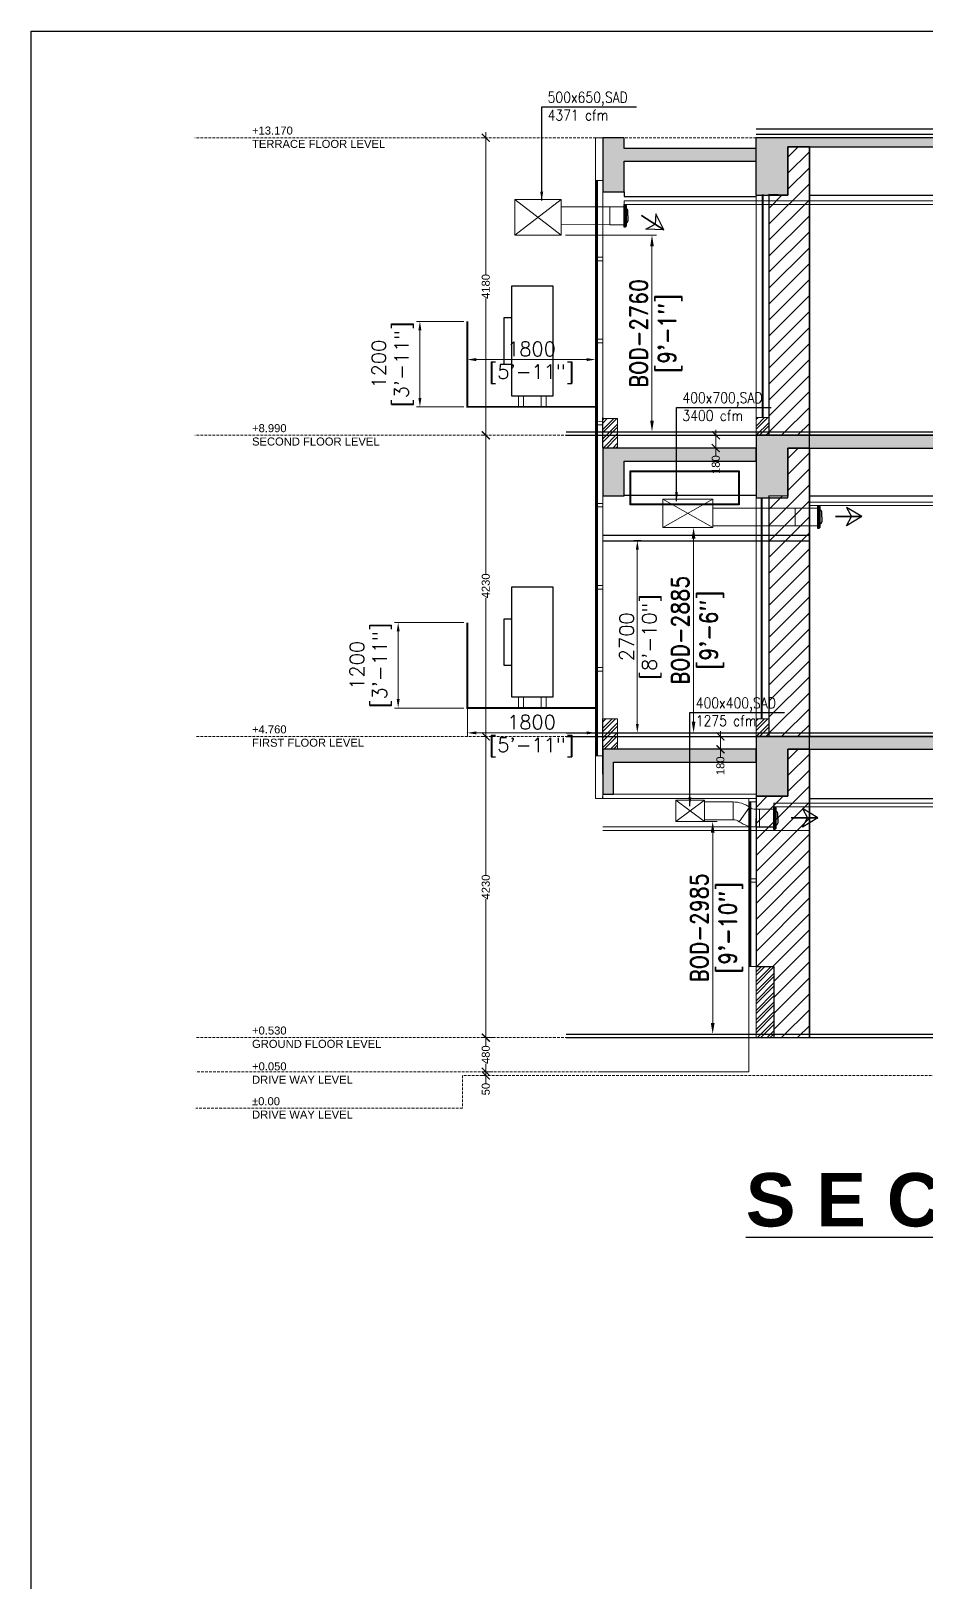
# Model space of a CAD drawing. Header units: millimetres. Extents: x -330573 to 5697, y 22061 to 198972.
# Drawn here: x -330573 to -317996, y 138497 to 160294 of the extents above; entities that cross this region are included whole.
import ezdxf

# ---------------------------------------------------------------- set-up
doc = ezdxf.new("R2010")
doc.units = ezdxf.units.MM
doc.linetypes.add('BORDERX2', pattern=[3.5, 1, -0.5, 1, -0.5, 0, -0.5])
doc.linetypes.add('DASHED', pattern=[0.75, 0.5, -0.25])
for name, color, linetype in [('AR-CALC', 7, 'Continuous'), ('DIM', 6, 'Continuous'), ('HAC', 1, 'Continuous')]:
    doc.layers.add(name, color=color, linetype=linetype)
for name, color, linetype, lineweight in [('BEAM', 54, 'Continuous', 18), ('I-FLOR-TXT', 2, 'Continuous', 5), ('S-ELEVATION LINE', 253, 'Continuous', 15), ('S-GRID', 8, 'BORDERX2', 0), ('S-Hatch', 8, 'Continuous', 5), ('S-TEXT', 2, 'Continuous', 25), ('VL-AC-DIM', 20, 'Continuous', 25), ('VL-AC-EQUIPMENT', 5, 'Continuous', 25), ('VL-AC-RAT', 1, 'Continuous', 5), ('VL-AC-SA', 6, 'Continuous', 5), ('VL-AC-SA_TEXT_50', 7, 'Continuous', 25), ('VL-AC-SAT', 72, 'Continuous', 25), ('VL-FC', 21, 'Continuous', 18)]:
    doc.layers.add(name, color=color, linetype=linetype, lineweight=lineweight)
doc.layers.add('S-COL.', color=7, linetype='Continuous', true_color=0x0000fa)
doc.layers.add('S-SLAB', color=7, linetype='Continuous', true_color=0x8b9895)
doc.layers.add('S-EXISTING GLAZING', color=7, linetype='Continuous', lineweight=13, true_color=0x0bf4d8)
doc.styles.add('75', font='arial.ttf', dxfattribs={"height": 112.5})
doc.styles.add('ROMANS', font='romans.shx', dxfattribs={"height": 200})
doc.styles.get("Standard").update_dxf_attribs({"font": 'arial.ttf'})
doc.styles.add('VOLTAS - ROMAND', font='romand.shx', dxfattribs={"width": 0.85})
doc.dimstyles.new('Dim75', dxfattribs={"dimscale": 0, "dimtxt": 112.5, "dimasz": 112.5, "dimexe": 50, "dimexo": 50, "dimgap": 0.09, "dimtad": 0, "dimdec": 0, "dimrnd": 5, "dimzin": 0, "dimdsep": 46, "dimtxsty": '75', "dimblk": 'ARCHTICK', "dimcen": 0.09, "dimdle": 75, "dimclrd": 8, "dimclre": 8, "dimclrt": 2, "dimadec": 0, "dimazin": 0, "dimtfac": 1, "dimtdec": 0, "dimtofl": 0, "dimtmove": 0, "dimatfit": 3, "dimldrblk": 'DOT', "dimfxl": 1, "dimtolj": 1, "dimtzin": 0, "dimlwd": -1, "dimlwe": -1, "dimarcsym": 0})
doc.dimstyles.get("Standard").update_dxf_attribs({"dimtxt": 0.18, "dimasz": 0.18, "dimexe": 0.18, "dimexo": 0.0625, "dimgap": 0.09, "dimtad": 0, "dimtih": 1, "dimtoh": 1, "dimdec": 4, "dimzin": 0, "dimdsep": 46, "dimtxsty": 'Standard', "dimcen": 0.09, "dimadec": 0, "dimazin": 0, "dimtfac": 1, "dimtdec": 4, "dimtofl": 0, "dimtmove": 0, "dimatfit": 3, "dimfxl": 1, "dimtolj": 1, "dimtzin": 0, "dimarcsym": 0})
doc.dimstyles.new('VL_DIM', dxfattribs={"dimscale": 1.25, "dimtxt": 200, "dimasz": 125, "dimexe": 50, "dimexo": 50, "dimgap": 50, "dimtad": 1, "dimdec": 0, "dimrnd": 1, "dimzin": 9, "dimdsep": 46, "dimtxsty": 'ROMANS', "dimcen": 0.09, "dimdle": 35, "dimclrd": 7, "dimclre": 7, "dimclrt": 7, "dimadec": 0, "dimazin": 0, "dimtfac": 1, "dimtdec": 0, "dimtmove": 2, "dimatfit": 3, "dimfxl": 1, "dimtolj": 1, "dimtzin": 0, "dimlwd": 15, "dimlwe": 15, "dimarcsym": 1})
pattern_1 = [(45, (54753.31, 307500), (-67.35192, 67.35192), []), (45, (54798.21, 307500), (-67.35192, 67.35192), [])]
pattern_2 = [(45, (54753.31, 303270), (-67.35192, 67.35192), []), (45, (54798.21, 303270), (-67.35192, 67.35192), [])]

# ---------------------------------------------------------------- blocks, each defined once
blk = doc.blocks.new('_ArchTick')
at = {"color": 0, "linetype": 'ByBlock', "const_width": 0.15}
blk.add_lwpolyline([(-0.5, -0.5), (0.5, 0.5)], dxfattribs=at)
blk = doc.blocks.new('*D56')
at = {"layer": 'Defpoints', "color": 0, "transparency": 16777216}
for p in [(46481, 37496), (46002, 37016), (46481, 37016)]:
    blk.add_point(p, dxfattribs=at)
at = {"layer": 'I-FLOR-TXT', "color": 8, "transparency": 16777216}
for p, q in [((46102, 37496), (45952, 37496)), ((46002, 37571), (46002, 37382)), ((46002, 36941), (46002, 37129)), ((46102, 37016), (45952, 37016))]:
    blk.add_line(p, q, dxfattribs=at)
at = {"layer": 'I-FLOR-TXT', "color": 8, "transparency": 16777216, "xscale": 112.5, "yscale": 112.5, "zscale": 112.5}
for p, rotation in [((46002, 37496), 90), ((46002, 37016), 270)]:
    blk.add_blockref('_ArchTick', p, dxfattribs=dict(at, rotation=rotation))
at = {"layer": 'I-FLOR-TXT', "color": 2, "transparency": 16777216, "insert": (46002, 37256), "char_height": 112.5, "attachment_point": 5, "rotation": 90, "style": '75'}
blk.add_mtext('\\A1;480', dxfattribs=at)
blk = doc.blocks.new('_Dot')
at = {"color": 0, "linetype": 'ByBlock', "lineweight": -2}
blk.add_line((-0.5, 0), (-1, 0), dxfattribs=at)
at = {"color": 0, "linetype": 'ByBlock', "lineweight": 0, "const_width": 0.5}
blk.add_lwpolyline([(-0.25, 0, 1), (0.25, 0, 1)], format="xyb", close=True, dxfattribs=at)
blk = doc.blocks.new('*D55')
at = {"layer": 'BEAM', "color": 8, "transparency": 16777216}
for p, q in [((46002, 37091), (46002, 36966)), ((46014, 37016), (45952, 37016)), ((46014, 36966), (45952, 36966)), ((46002, 36966), (46002, 36853))]:
    blk.add_line(p, q, dxfattribs=at)
at = {"layer": 'Defpoints', "color": 0, "transparency": 16777216}
for p in [(46002, 36966), (46481, 37016), (46481, 36966)]:
    blk.add_point(p, dxfattribs=at)
at = {"layer": 'BEAM', "color": 8, "transparency": 16777216, "xscale": 112.5, "yscale": 112.5, "zscale": 112.5}
for p, rotation in [((46002, 37016), 90), ((46002, 36966), 270)]:
    blk.add_blockref('_ArchTick', p, dxfattribs=dict(at, rotation=rotation))
at = {"layer": 'BEAM', "color": 2, "transparency": 16777216, "insert": (46002, 36773), "char_height": 112.5, "attachment_point": 5, "rotation": 90, "style": '75'}
blk.add_mtext('\\A1;50', dxfattribs=at)
blk = doc.blocks.new('*D63')
at = {"layer": 'BEAM', "color": 8, "transparency": 16777216}
for p, q in [((46014, 41726), (45952, 41726)), ((46002, 41801), (46002, 39781)), ((46002, 37421), (46002, 39440)), ((46014, 37496), (45952, 37496))]:
    blk.add_line(p, q, dxfattribs=at)
at = {"layer": 'Defpoints', "color": 0, "transparency": 16777216}
for p in [(46002, 41726), (46479, 41726), (46481, 37496)]:
    blk.add_point(p, dxfattribs=at)
at = {"layer": 'BEAM', "color": 8, "transparency": 16777216, "xscale": 112.5, "yscale": 112.5, "zscale": 112.5}
for p, rotation in [((46002, 41726), 90), ((46002, 37496), 270)]:
    blk.add_blockref('_ArchTick', p, dxfattribs=dict(at, rotation=rotation))
at = {"layer": 'BEAM', "color": 2, "transparency": 16777216, "insert": (46002, 39611), "char_height": 112.5, "attachment_point": 5, "rotation": 90, "style": '75'}
blk.add_mtext('\\A1;4230', dxfattribs=at)
blk = doc.blocks.new('*D64')
at = {"layer": 'BEAM', "color": 8, "transparency": 16777216}
for p, q in [((46002, 46031), (46002, 44011)), ((46014, 45956), (45952, 45956)), ((46002, 41651), (46002, 43670)), ((46014, 41726), (45952, 41726))]:
    blk.add_line(p, q, dxfattribs=at)
at = {"layer": 'Defpoints', "color": 0, "transparency": 16777216}
for p in [(46002, 45956), (46479, 45956), (46479, 41726)]:
    blk.add_point(p, dxfattribs=at)
at = {"layer": 'BEAM', "color": 8, "transparency": 16777216, "xscale": 112.5, "yscale": 112.5, "zscale": 112.5}
for p, rotation in [((46002, 45956), 90), ((46002, 41726), 270)]:
    blk.add_blockref('_ArchTick', p, dxfattribs=dict(at, rotation=rotation))
at = {"layer": 'BEAM', "color": 2, "transparency": 16777216, "insert": (46002, 43841), "char_height": 112.5, "attachment_point": 5, "rotation": 90, "style": '75'}
blk.add_mtext('\\A1;4230', dxfattribs=at)
blk = doc.blocks.new('*D65')
at = {"layer": 'BEAM', "color": 8, "transparency": 16777216}
for p, q in [((46014, 50136), (45952, 50136)), ((46002, 50211), (46002, 48216)), ((46002, 45881), (46002, 47875)), ((46014, 45956), (45952, 45956))]:
    blk.add_line(p, q, dxfattribs=at)
at = {"layer": 'Defpoints', "color": 0, "transparency": 16777216}
for p in [(46002, 50136), (46479, 50136), (46479, 45956)]:
    blk.add_point(p, dxfattribs=at)
at = {"layer": 'BEAM', "color": 8, "transparency": 16777216, "xscale": 112.5, "yscale": 112.5, "zscale": 112.5}
for p, rotation in [((46002, 50136), 90), ((46002, 45956), 270)]:
    blk.add_blockref('_ArchTick', p, dxfattribs=dict(at, rotation=rotation))
at = {"layer": 'BEAM', "color": 2, "transparency": 16777216, "insert": (46002, 48046), "char_height": 112.5, "attachment_point": 5, "rotation": 90, "style": '75'}
blk.add_mtext('\\A1;4180', dxfattribs=at)
blk = doc.blocks.new('*D61')
at = {"layer": 'BEAM', "color": 8, "transparency": 16777216}
for p, q in [((49231, 46031), (49231, 45776)), ((49243, 45956), (49181, 45956)), ((49243, 45776), (49181, 45776)), ((49231, 45776), (49231, 45663))]:
    blk.add_line(p, q, dxfattribs=at)
at = {"layer": 'Defpoints', "color": 0, "transparency": 16777216}
for p in [(49231, 45776), (49795, 45956), (49795, 45776)]:
    blk.add_point(p, dxfattribs=at)
at = {"layer": 'BEAM', "color": 8, "transparency": 16777216, "xscale": 112.5, "yscale": 112.5, "zscale": 112.5}
for p, rotation in [((49231, 45956), 90), ((49231, 45776), 270)]:
    blk.add_blockref('_ArchTick', p, dxfattribs=dict(at, rotation=rotation))
at = {"layer": 'BEAM', "color": 2, "transparency": 16777216, "insert": (49231, 45544), "char_height": 112.5, "attachment_point": 5, "rotation": 90, "style": '75'}
blk.add_mtext('\\A1;180', dxfattribs=at)
blk = doc.blocks.new('*D62')
at = {"layer": 'BEAM', "color": 8, "transparency": 16777216}
for p, q in [((49308, 41726), (49246, 41726)), ((49296, 41801), (49296, 41546)), ((49308, 41546), (49246, 41546)), ((49296, 41546), (49296, 41433))]:
    blk.add_line(p, q, dxfattribs=at)
at = {"layer": 'Defpoints', "color": 0, "transparency": 16777216}
for p in [(49795, 41726), (49296, 41546), (49795, 41546)]:
    blk.add_point(p, dxfattribs=at)
at = {"layer": 'BEAM', "color": 8, "transparency": 16777216, "xscale": 112.5, "yscale": 112.5, "zscale": 112.5}
for p, rotation in [((49296, 41726), 90), ((49296, 41546), 270)]:
    blk.add_blockref('_ArchTick', p, dxfattribs=dict(at, rotation=rotation))
at = {"layer": 'BEAM', "color": 2, "transparency": 16777216, "insert": (49296, 41314), "char_height": 112.5, "attachment_point": 5, "rotation": 90, "style": '75'}
blk.add_mtext('\\A1;180', dxfattribs=at)
blk = doc.blocks.new('A$C31EE6DEE')
at = {"layer": 'VL-AC-EQUIPMENT'}
for points in [[(-575, 0), (-575, 1550), (0, 1550), (0, 0)], [(-575, 1099), (-687, 1099), (-687, 451), (-575, 451)]]:
    blk.add_lwpolyline(points, close=True, dxfattribs=at)
blk = doc.blocks.new('*D79')
at = {"layer": 'Defpoints', "color": 0, "transparency": 16777216}
for p in [(-324448, 151386), (-322648, 151386), (-322648, 150437)]:
    blk.add_point(p, dxfattribs=at)
at = {"layer": 'VL-AC-RAT', "color": 7, "lineweight": 15, "transparency": 16777216}
for p, q in [((-324448, 151336), (-324448, 150387)), ((-322648, 151336), (-322648, 150387)), ((-324323, 150437), (-322773, 150437))]:
    blk.add_line(p, q, dxfattribs=at)
at = {"layer": 'VL-AC-RAT', "color": 7, "transparency": 16777216}
for points in [[(-324323, 150458), (-324323, 150416), (-324448, 150437)], [(-322773, 150458), (-322773, 150416), (-322648, 150437)]]:
    blk.add_solid(points, dxfattribs=at)
at = {"layer": 'VL-AC-RAT', "color": 7, "transparency": 16777216, "char_height": 200, "attachment_point": 5, "style": 'ROMANS'}
for s, insert in [('\\A1;1800', (-323548, 150587)), ('\\A1;[5\'-11"]', (-323548, 150235))]:
    blk.add_mtext(s, dxfattribs=dict(at, insert=insert))
blk = doc.blocks.new('*D80')
at = {"layer": 'Defpoints', "color": 0, "transparency": 16777216}
for p in [(-325419, 151986), (-324448, 151986), (-324448, 150786)]:
    blk.add_point(p, dxfattribs=at)
at = {"layer": 'VL-AC-RAT', "color": 7, "lineweight": 15, "transparency": 16777216}
for p, q in [((-324498, 151986), (-325469, 151986)), ((-325419, 150911), (-325419, 151861)), ((-324498, 150786), (-325469, 150786))]:
    blk.add_line(p, q, dxfattribs=at)
at = {"layer": 'VL-AC-RAT', "color": 7, "transparency": 16777216}
for points in [[(-325440, 151861), (-325398, 151861), (-325419, 151986)], [(-325440, 150911), (-325398, 150911), (-325419, 150786)]]:
    blk.add_solid(points, dxfattribs=at)
at = {"layer": 'VL-AC-RAT', "color": 7, "transparency": 16777216, "char_height": 200, "attachment_point": 5, "rotation": 90, "style": 'ROMANS'}
for s, insert in [('\\A1;[3\'-11"]', (-325644, 151386)), ('\\A1;1200', (-325997, 151386))]:
    blk.add_mtext(s, dxfattribs=dict(at, insert=insert))
blk = doc.blocks.new('*D81')
at = {"layer": 'Defpoints', "color": 0, "transparency": 16777216}
for p in [(-324448, 156216), (-325114, 155016), (-324448, 155016)]:
    blk.add_point(p, dxfattribs=at)
at = {"layer": 'VL-AC-RAT', "color": 7, "lineweight": 15, "transparency": 16777216}
for p, q in [((-324498, 156216), (-325164, 156216)), ((-325114, 156091), (-325114, 155141)), ((-324498, 155016), (-325164, 155016))]:
    blk.add_line(p, q, dxfattribs=at)
at = {"layer": 'VL-AC-RAT', "color": 7, "transparency": 16777216}
for points in [[(-325135, 156091), (-325093, 156091), (-325114, 156216)], [(-325135, 155141), (-325093, 155141), (-325114, 155016)]]:
    blk.add_solid(points, dxfattribs=at)
at = {"layer": 'VL-AC-RAT', "color": 7, "transparency": 16777216, "char_height": 200, "attachment_point": 5, "rotation": 90, "style": 'ROMANS'}
for s, insert in [('\\A1;[3\'-11"]', (-325339, 155616)), ('\\A1;1200', (-325691, 155616))]:
    blk.add_mtext(s, dxfattribs=dict(at, insert=insert))
blk = doc.blocks.new('*D82')
at = {"layer": 'Defpoints', "color": 0, "transparency": 16777216}
for p in [(-322648, 155680), (-324448, 155424), (-322648, 155424, 0)]:
    blk.add_point(p, dxfattribs=at)
at = {"layer": 'VL-AC-RAT', "color": 7, "lineweight": 15, "transparency": 16777216}
for p, q in [((-324448, 155474), (-324448, 155730)), ((-324323, 155680), (-322773, 155680)), ((-322648, 155474), (-322648, 155730))]:
    blk.add_line(p, q, dxfattribs=at)
at = {"layer": 'VL-AC-RAT', "color": 7, "transparency": 16777216}
for points in [[(-324323, 155701), (-324323, 155659), (-324448, 155680)], [(-322773, 155701), (-322773, 155659), (-322648, 155680)]]:
    blk.add_solid(points, dxfattribs=at)
at = {"layer": 'VL-AC-RAT', "color": 7, "transparency": 16777216, "char_height": 200, "attachment_point": 5, "style": 'ROMANS'}
for s, insert in [('\\A1;1800', (-323548, 155830)), ('\\A1;[5\'-11"]', (-323548, 155478))]:
    blk.add_mtext(s, dxfattribs=dict(at, insert=insert))
blk = doc.blocks.new('*D133')
at = {"layer": 'Defpoints', "color": 0, "transparency": 16777216}
for p in [(-323132, 157427, 0), (-321856, 154667), (-321772, 154667)]:
    blk.add_point(p, dxfattribs=at)
at = {"layer": 'VL-AC-DIM', "color": 7, "lineweight": 15, "transparency": 16777216}
for p, q in [((-323070, 157427), (-321793, 157427)), ((-321856, 157270), (-321856, 154823)), ((-321835, 154667), (-321918, 154667))]:
    blk.add_line(p, q, dxfattribs=at)
at = {"layer": 'VL-AC-DIM', "color": 7, "transparency": 16777216}
for points in [[(-321882, 157270), (-321830, 157270), (-321856, 157427)], [(-321882, 154823), (-321830, 154823), (-321856, 154667)]]:
    blk.add_solid(points, dxfattribs=at)
at = {"layer": 'VL-AC-DIM', "color": 7, "transparency": 16777216, "char_height": 250, "width": 717.21, "attachment_point": 5, "rotation": 90, "style": 'VOLTAS - ROMAND'}
for s, insert in [('\\A1;BOD-2760', (-322043, 156047)), ('\\A1;[9\'-1"]', (-321603, 156047))]:
    blk.add_mtext(s, dxfattribs=dict(at, insert=insert))
blk = doc.blocks.new('*D134')
at = {"layer": 'Defpoints', "color": 0, "transparency": 16777216}
for p in [(-321612, 153322), (-321272, 150437), (-321188, 150437)]:
    blk.add_point(p, dxfattribs=at)
at = {"layer": 'VL-AC-DIM', "color": 7, "lineweight": 15, "transparency": 16777216}
for p, q in [((-321549, 153322), (-321209, 153322)), ((-321272, 153165), (-321272, 150593)), ((-321251, 150437), (-321334, 150437))]:
    blk.add_line(p, q, dxfattribs=at)
at = {"layer": 'VL-AC-DIM', "color": 7, "transparency": 16777216}
for points in [[(-321298, 153165), (-321246, 153165), (-321272, 153322)], [(-321298, 150593), (-321246, 150593), (-321272, 150437)]]:
    blk.add_solid(points, dxfattribs=at)
at = {"layer": 'VL-AC-DIM', "color": 7, "transparency": 16777216, "char_height": 250, "width": 717.21, "attachment_point": 5, "rotation": 90, "style": 'VOLTAS - ROMAND'}
for s, insert in [('\\A1;BOD-2885', (-321459, 151879)), ('\\A1;[9\'-6"]', (-321019, 151879))]:
    blk.add_mtext(s, dxfattribs=dict(at, insert=insert))
blk = doc.blocks.new('*D145')
at = {"layer": 'Defpoints', "color": 0, "transparency": 16777216}
for p in [(-321344, 149192), (-321004, 146207), (-320920, 146207)]:
    blk.add_point(p, dxfattribs=at)
at = {"layer": 'VL-AC-DIM', "color": 7, "lineweight": 15, "transparency": 16777216}
for p, q in [((-321281, 149192), (-320941, 149192)), ((-321004, 149035), (-321004, 146363)), ((-320983, 146207), (-321066, 146207))]:
    blk.add_line(p, q, dxfattribs=at)
at = {"layer": 'VL-AC-DIM', "color": 7, "transparency": 16777216}
for points in [[(-321030, 149035), (-320977, 149035), (-321004, 149192)], [(-321030, 146363), (-320977, 146363), (-321004, 146207)]]:
    blk.add_solid(points, dxfattribs=at)
at = {"layer": 'VL-AC-DIM', "color": 7, "transparency": 16777216, "char_height": 250, "width": 717.21, "attachment_point": 5, "rotation": 90, "style": 'VOLTAS - ROMAND'}
for s, insert in [('\\A1;BOD-2985', (-321191, 147699)), ('\\A1;[9\'-10"]', (-320751, 147699))]:
    blk.add_mtext(s, dxfattribs=dict(at, insert=insert))
blk = doc.blocks.new('*D190')
at = {"layer": 'Defpoints', "color": 0, "transparency": 16777216}
for p in [(-321956, 153137), (-322062, 150437), (-321956, 150437)]:
    blk.add_point(p, dxfattribs=at)
at = {"layer": 'VL-AC-SA', "color": 7, "lineweight": 15, "transparency": 16777216}
for p, q in [((-322006, 153137), (-322112, 153137)), ((-322062, 153012), (-322062, 150562)), ((-322006, 150437), (-322112, 150437))]:
    blk.add_line(p, q, dxfattribs=at)
at = {"layer": 'VL-AC-SA', "color": 7, "transparency": 16777216}
for points in [[(-322082, 153012), (-322041, 153012), (-322062, 153137)], [(-322082, 150562), (-322041, 150562), (-322062, 150437)]]:
    blk.add_solid(points, dxfattribs=at)
at = {"layer": 'VL-AC-SA', "color": 7, "transparency": 16777216, "char_height": 200, "attachment_point": 5, "rotation": 90, "style": 'ROMANS'}
for s, insert in [('\\A1;[8\'-10"]', (-321859, 151787)), ('\\A1;2700', (-322212, 151787))]:
    blk.add_mtext(s, dxfattribs=dict(at, insert=insert))
blk = doc.blocks.new('A$C08670E8B')
at = {"layer": 'S-ELEVATION LINE', "ltscale": 90}
h = blk.add_hatch(dxfattribs=at)
h.set_pattern_fill('ANSI31', color=8, scale=50)
h.set_pattern_definition([(45, (-101879.75, 222128.77), (-112.2532, 112.2532), [])])
h.paths.add_polyline_path([(8625.7, -130), (8323.1, -130), (8323.1, -805), (8055.7, -800), (8055.7, -4180), (8625.7, -4180)])
h = blk.add_hatch(dxfattribs=at)
h.set_pattern_fill('ANSI31', color=8, scale=50)
h.set_pattern_definition([(45, (-101879.75, 217898.77), (-112.2532, 112.2532), [])])
h.paths.add_polyline_path([(8625.7, -4360), (8323.1, -4360), (8323.1, -5035), (8055.7, -5030), (8055.7, -8410), (8625.7, -8410)])
h = blk.add_hatch(dxfattribs=at)
h.set_pattern_fill('ANSI31', color=8, scale=50)
h.set_pattern_definition([(45, (-101879.75, 213668.77), (-112.2532, 112.2532), [])])
h.paths.add_polyline_path([(8625.7, -8590), (8323.1, -8590), (8323.1, -9250), (7875.7, -9250), (7875.7, -11640), (8125.7, -11640), (8125.7, -12640), (8625.7, -12640)])
at = {"layer": 'S-Hatch'}
h = blk.add_hatch(dxfattribs=at)
h.set_pattern_fill('ANSI32', color=8, scale=10)
h.set_pattern_definition([(45, (52600.69, 307317.5), (-67.35192, 67.35192), []), (45, (52645.6, 307317.5), (-67.35192, 67.35192), [])])
h.paths.add_polyline_path([(5933, -3942.5), (5723.1, -3942.5), (5723.1, -4360), (5933, -4360)])
h = blk.add_hatch(dxfattribs=at)
h.set_pattern_fill('ANSI32', color=8, scale=10)
h.set_pattern_definition(pattern_1)
h.paths.add_polyline_path([(8055.7, -3930), (7875.7, -3930), (7875.7, -4180), (8055.7, -4180)])
h = blk.add_hatch(dxfattribs=at)
h.set_pattern_fill('ANSI32', color=8, scale=10)
h.set_pattern_definition(pattern_1)
h.paths.add_polyline_path([(8055.7, -3930), (7875.7, -3930), (7875.7, -4180), (8055.7, -4180)])
h = blk.add_hatch(dxfattribs=at)
h.set_pattern_fill('ANSI32', color=8, scale=10)
h.set_pattern_definition([(45, (52600.69, 303120.09), (-67.35192, 67.35192), []), (45, (52645.6, 303120.09), (-67.35192, 67.35192), [])])
h.paths.add_polyline_path([(5933, -8159.9), (5723.1, -8159.9), (5723.1, -8589.9), (5933, -8589.9)])
h = blk.add_hatch(dxfattribs=at)
h.set_pattern_fill('ANSI32', color=8, scale=10)
h.set_pattern_definition(pattern_2)
h.paths.add_polyline_path([(8055.7, -8160), (7875.7, -8160), (7875.7, -8410), (8055.7, -8410)])
h = blk.add_hatch(dxfattribs=at)
h.set_pattern_fill('ANSI32', color=8, scale=10)
h.set_pattern_definition(pattern_2)
h.paths.add_polyline_path([(8055.7, -8160), (7875.7, -8160), (7875.7, -8410), (8055.7, -8410)])
h = blk.add_hatch(dxfattribs=at)
h.set_pattern_fill('ANSI32', color=8, scale=10)
h.set_pattern_definition([(45, (-95959.04, 222128.77), (-67.35192, 67.35192), []), (45, (-95914.14, 222128.77), (-67.35192, 67.35192), [])])
h.paths.add_polyline_path([(8125.7, -11640), (7875.7, -11640), (7875.7, -12640), (8125.7, -12640)])
at = {"layer": 'S-SLAB', "ltscale": 90}
h = blk.add_hatch(color=8, dxfattribs=at)
h.dxf.hatch_style = 1
h.paths.add_polyline_path([(7875.7, -150), (6023, -150), (6023, 0), (5723, 0), (5723, -762), (6023.1, -762), (6023, -329.9), (7875.7, -329.9)])
h = blk.add_hatch(color=8, dxfattribs=at)
h.dxf.hatch_style = 1
h.paths.add_polyline_path([(7873.1, 0), (7873.1, -805), (8323.1, -805), (8323.1, -130), (15543.1, -130), (15543.1, -805), (15993.2, -800), (15992.9, -130), (19895.7, -130), (19895.7, -499.6), (20195.7, -499.6), (20195.7, -130), (22945.7, -130), (22945.7, -849.9), (23393.1, -849.9), (23393.1, -130), (30533.1, -130), (30533.1, -855), (30983.1, -855), (30983.1, -130), (35000.7, -130), (35000.7, -659.8), (35300.7, -659.8), (35300.7, -130), (37893.1, -130), (37895.7, -1345), (38343.1, -1345), (38343.1, -130), (40395.7, -130), (40395.7, -1300), (40845.7, -1300), (40845.7, -130), (43093.1, -130), (43093.1, 0)])
h = blk.add_hatch(color=8, dxfattribs=at)
h.dxf.hatch_style = 1
h.paths.add_polyline_path([(15543.1, -4360), (15543.1, -5110), (15993.1, -5109.6), (15993.1, -4359.6), (22643.1, -4360), (22643.1, -5030), (23393.1, -5030), (23393.1, -4360), (30533.1, -4360), (30535.7, -5030), (30983.1, -5030), (30983.1, -4360), (37893.1, -4360), (37893.1, -5575), (38343.1, -5575), (38343.1, -4360), (39075.7, -4360), (39075.7, -4180), (7875.7, -4180), (7875.7, -5060), (8323.1, -5060), (8323.1, -4360)])
h = blk.add_hatch(color=8, dxfattribs=at)
h.dxf.hatch_style = 1
h.paths.add_polyline_path([(7876.6, -4360), (5723.9, -4360), (5723.9, -5029.9), (6024.1, -5029.9), (6024, -4542.4), (7876.6, -4542.5)])
h = blk.add_hatch(color=8, dxfattribs=at)
h.dxf.hatch_style = 1
h.paths.add_polyline_path([(15992.8, -8589.6), (22643.1, -8590), (22643.1, -9285), (23393.1, -9285), (23395.7, -8590), (30533.1, -8590), (30533.1, -9285), (30983.1, -9285), (30983.1, -8590), (37893.1, -8590), (37893.1, -9753), (38345.7, -9753), (38345.7, -8590), (39075.7, -8590), (39075.7, -8410), (7875.7, -8410), (7875.7, -9250), (8323.1, -9250), (8323.1, -8590), (15543.1, -8590), (15543.1, -9280), (15993.4, -9280)])
h = blk.add_hatch(color=8, dxfattribs=at)
h.dxf.hatch_style = 1
h.paths.add_polyline_path([(7875.7, -8589.9), (5723.1, -8590), (5723.1, -8870), (5723.1, -9220.2), (5873.2, -9220.1), (5873.1, -8769.9), (7875.7, -8769.9)])
at = {"layer": 'DIM', "color": 8, "linetype": 'ByBlock', "ltscale": 2}
for p, q in [((5723.1, -4349.9), (5723.1, -3929.9)), ((5723.1, -4349.9), (5723.1, -3929.9)), ((5723.1, -8779.9, 0), (5723.1, -8159.9, 0)), ((5723.1, -8779.9, 0), (5723.1, -8159.9, 0)), ((5723.1, -8939.9, 0), (5723.1, -8660.5, 0)), ((5723.1, -8939.9, 0), (5723.1, -8660.5, 0))]:
    blk.add_line(p, q, dxfattribs=at)
at = {"layer": 'HAC', "color": 8}
for p, q in [((5723.1, -8660.5), (5723.1, -8779.9)), ((8625.7, -8590), (15545.7, -8590)), ((8625.7, -8590), (15545.7, -8590))]:
    blk.add_line(p, q, dxfattribs=at)
for points in [[(7875.7, -150), (6023, -150), (6023, 0), (5723, 0), (5723, -762), (6023.1, -762), (6023, -329.9), (7875.7, -329.9)], [(7876.6, -4360), (5724, -4360), (5723.9, -5029.9), (6024.1, -5029.9), (6024, -4542.4), (7876.6, -4542.5)], [(7875.7, -8590), (5723.1, -8589.9), (5723, -9220.3), (5873.2, -9220.3), (5873.1, -8769.9), (7875.7, -8769.9)]]:
    blk.add_lwpolyline(points, close=True, dxfattribs=at)
for points in [[(6023.1, -761), (6023.1, -827.9), (7873.1, -828)], [(7875.7, -5024.9), (6024.1, -5024.9), (6024.1, -4999.9)]]:
    blk.add_lwpolyline(points, dxfattribs=at)
at = {"layer": 'I-FLOR-TXT', "color": 8}
for points in [[(5933, -3942.5), (5723.1, -3942.5), (5723.1, -4360), (5933, -4360)], [(8055.7, -3930), (7875.7, -3930), (7875.7, -4180), (8055.7, -4180)], [(8055.7, -3930), (7875.7, -3930), (7875.7, -4180), (8055.7, -4180)], [(5933, -8159.9), (5723.1, -8159.9), (5723.1, -8589.9), (5933, -8589.9)], [(8055.7, -8160), (7875.7, -8160), (7875.7, -8410), (8055.7, -8410)], [(8055.7, -8160), (7875.7, -8160), (7875.7, -8410), (8055.7, -8410)], [(8125.7, -11640), (7875.7, -11640), (7875.7, -12640), (8125.7, -12640)], [(8125.7, -11640), (7875.7, -11640), (7875.7, -12640), (8125.7, -12640)]]:
    blk.add_lwpolyline(points, close=True, dxfattribs=at)
at = {"layer": 'S-COL.', "color": 8, "ltscale": 90}
for p, q in [((8625.7, -130), (8625.7, -4180)), ((8625.7, -130), (8625.7, -4180)), ((8625.7, -4360), (8625.7, -8410)), ((8625.7, -4360), (8625.7, -8410)), ((8625.7, -8410), (8625.7, -4380)), ((8625.7, -8410), (8625.7, -4380)), ((8625.7, -8590), (8625.7, -12640)), ((8625.7, -8590), (8625.7, -12640))]:
    blk.add_line(p, q, dxfattribs=at)
for points in [[(8625.7, -130), (8323.1, -130), (8323.1, -805), (8055.7, -800), (8055.7, -4180), (8625.7, -4180)], [(8625.7, -4360), (8323.1, -4360), (8323.1, -5035), (8055.7, -5030), (8055.7, -8410), (8625.7, -8410)], [(8625.7, -8590), (8323.1, -8590), (8323.1, -9250), (7875.7, -9250), (7875.7, -11640), (8125.7, -11640), (8125.7, -12640), (8625.7, -12640)]]:
    blk.add_lwpolyline(points, close=True, dxfattribs=at)
at = {"layer": 'S-ELEVATION LINE', "color": 8}
for p, q in [((5623.3, -550.7, 0), (5623.3, -8680.2)), ((5723.1, -610.9), (5723.1, -4185.9)), ((7875.7, -790), (7875.7, -3930)), ((7875.7, -790), (7875.7, -3930)), ((8055.7, -800), (8055.7, -3930)), ((5723.1, -4349.9), (5723.1, -8409.9)), ((7875.7, -5060), (7875.7, -8160)), ((7875.7, -5060), (7875.7, -8160)), ((8055.7, -5060), (8055.7, -8160)), ((7875.7, -9250), (7875.7, -11640))]:
    blk.add_line(p, q, dxfattribs=at)
at = {"layer": 'S-ELEVATION LINE', "color": 8, "ltscale": 90}
for points in [[(5623.3, -600.7), (5723.1, -600.9), (5723.1, 0.1), (5623.3, 0.3)], [(5623.3, -8680.2), (5723.1, -8680.2), (5723.1, -9279.8), (5623.3, -9279.6)], [(5722.9, -9279.9), (5723.2, -9220.2), (7875.9, -9220.3), (7875.7, -9280)], [(7875.7, -11640.1), (7775.9, -11640.1), (7775.9, -12640), (7875.7, -12640)]]:
    blk.add_lwpolyline(points, close=True, dxfattribs=at)
at = {"layer": 'S-EXISTING GLAZING', "color": 8}
for p, q in [((5636.3, -1694.9, 0), (5636.3, -600.7, 0)), ((5636.3, -1694.9, 0), (5636.3, -600.7, 0)), ((5648.3, -1709.9, 0), (5648.3, -600.7, 0)), ((7962.8, -800), (7962.8, -3930)), ((7962.8, -800), (7962.8, -3930)), ((7974.8, -800), (7974.8, -3930)), ((7974.8, -800), (7974.8, -3930)), ((5636.3, -1714.9, 0), (5636.3, -2859.2, 0)), ((5636.3, -1714.9, 0), (5636.3, -2859.2, 0)), ((5648.3, -1699.9, 0), (5648.3, -2859.2, 0)), ((5636.3, -4000.2, 0), (5636.3, -2859.2, 0)), ((5636.3, -4000.2, 0), (5636.3, -2859.2, 0)), ((5648.3, -3983.7, 0), (5648.3, -2859.2, 0)), ((5636.3, -4020.2, 0), (5636.3, -5161.3, 0)), ((5636.3, -4020.2, 0), (5636.3, -5161.3, 0)), ((5648.3, -4029.9, 0), (5648.3, -5161.3, 0)), ((5623.3, -7446.9, 0), (5623.3, -5203.1, 0)), ((5623.3, -7446.9, 0), (5623.3, -5203.1, 0)), ((5636.3, -6305.7), (5636.3, -5164.7)), ((5636.3, -6305.7), (5636.3, -5164.7)), ((5648.3, -6296.1, 0), (5648.3, -5164.7)), ((7948.7, -8160.9), (7948.7, -5060)), ((7948.7, -8160.9), (7948.7, -5060)), ((7960.7, -8160), (7960.7, -5060)), ((7960.7, -8160), (7960.7, -5060)), ((5623.3, -8680.2, 0), (5623.3, -6355.8)), ((5623.3, -8680.2, 0), (5623.3, -6355.8)), ((5636.3, -6325.7), (5636.3, -7466.8)), ((5648.3, -6335.4, 0), (5648.3, -7466.8)), ((5636.3, -8680.3), (5636.3, -7470.1)), ((5648.3, -8680.3, 0), (5648.3, -7470.1)), ((7775.9, -11639.7, 0), (7775.9, -9291.4)), ((7775.9, -11639.7, 0), (7775.9, -9329.8)), ((7788.9, -10407.5, 0), (7788.9, -9329.9, 0)), ((7788.9, -10420, 0), (7788.9, -9329.9, 0)), ((7800.9, -10407.5, 0), (7800.9, -9329.9, 0)), ((7800.9, -10407.5, 0), (7800.9, -9329.9, 0)), ((7788.9, -11639.8, 0), (7788.9, -10440, 0)), ((7788.9, -11639.8, 0), (7788.9, -10457.5, 0)), ((7800.9, -11639.8, 0), (7800.9, -10457.5, 0)), ((7800.9, -11639.8, 0), (7800.9, -10457.5, 0))]:
    blk.add_line(p, q, dxfattribs=at)
at = {"layer": 'S-EXISTING GLAZING', "color": 8, "ltscale": 90}
for p, q in [((7800.9, -10420), (7788.9, -10420, 0)), ((7788.9, -10440, 0), (7788.9, -10420, 0)), ((7800.9, -10440), (7788.9, -10440, 0))]:
    blk.add_line(p, q, dxfattribs=at)
for points in [[(5623.3, -600.7), (5723.1, -600.9), (5723.1, 0.1), (5623.3, 0.3)], [(5648.3, -6339.2), (5723.1, -6339.4), (5723.1, -6289.4), (5648.3, -6289.2)], [(5648.3, -7491.9), (5723.1, -7492.1), (5723.1, -7442.1), (5648.3, -7441.9)], [(7775.9, -9329.8), (7875.7, -9330.1), (7875.7, -9280.1), (7775.9, -9279.8)], [(7800.9, -10457.6), (7875.7, -10457.8), (7875.7, -10407.8), (7800.9, -10407.6)]]:
    blk.add_lwpolyline(points, close=True, dxfattribs=at)
at = {"layer": 'S-EXISTING GLAZING', "color": 8, "ltscale": 90, "elevation": 0}
for points in [[(5648.3, -1714.9), (5636.3, -1714.9), (5636.3, -1694.9), (5648.3, -1694.9)], [(5648.3, -2867.5), (5636.3, -2867.5), (5636.3, -2847.5), (5648.3, -2847.5)], [(5648.3, -4020.2), (5636.3, -4020.2), (5636.3, -4000.2), (5648.3, -4000.2)], [(5648.3, -5173), (5636.3, -5173), (5636.3, -5153), (5648.3, -5153)]]:
    blk.add_lwpolyline(points, dxfattribs=at)
for points in [[(5648.3, -1728.3), (5723.1, -1728.6), (5723.1, -1678.6), (5648.3, -1678.3)], [(5648.3, -2880.9), (5723.1, -2881.2), (5723.1, -2831.2), (5648.3, -2830.9)], [(5648.3, -4033.7), (5723.1, -4033.9), (5723.1, -3983.9), (5648.3, -3983.7)], [(5648.3, -5186.4), (5723.1, -5186.7), (5723.1, -5136.7), (5648.3, -5136.4)]]:
    blk.add_lwpolyline(points, close=True, dxfattribs=at)
at = {"layer": 'S-EXISTING GLAZING', "color": 8, "ltscale": 90}
for points in [[(5648.3, -6325.7), (5636.3, -6325.7), (5636.3, -6305.7), (5648.3, -6305.7)], [(5648.3, -7478.5), (5636.3, -7478.5), (5636.3, -7458.5), (5648.3, -7458.5)], [(7775.9, -12639.9), (7775.9, -13120), (5678.5, -13120)]]:
    blk.add_lwpolyline(points, dxfattribs=at)
at = {"layer": 'S-GRID', "color": 8, "linetype": 'DASHED', "ltscale": 75}
for p, q in [((7875.7, 0), (0, 0)), ((7875.7, -4180), (0, -4180)), ((7875.7, -8410), (13.3, -8410)), ((7875.7, -8410), (13.3, -8410)), ((7875.7, -12640), (13.3, -12640)), ((7875.7, -12640), (13.3, -12640)), ((7775.9, -13120), (13.3, -13120))]:
    blk.add_line(p, q, dxfattribs=at)
blk.add_lwpolyline([(43750.3, -13170), (3754.2, -13170), (3754.2, -13629.3), (9.6, -13629.3)], dxfattribs=at)
at = {"layer": 'S-SLAB', "color": 8, "ltscale": 90}
for p, q in [((8625.7, -805), (15543.1, -805)), ((8625.7, -5030), (15243.1, -5030)), ((8625.7, -9280), (15993.4, -9280)), ((7875.7, -12640), (43783.3, -12640))]:
    blk.add_line(p, q, dxfattribs=at)
for points in [[(7873.1, 0), (7873.1, -805), (8323.1, -805), (8323.1, -130), (15543.1, -130), (15543.1, -805), (15993.2, -800), (15992.9, -130), (19895.7, -130), (19895.7, -499.6), (20195.7, -499.6), (20195.7, -130), (22945.7, -130)], [(43093.1, 0), (7873.1, 0)], [(7875.7, -4180), (7875.7, -5060), (8323.1, -5060), (8323.1, -4360), (15543.1, -4360), (15543.1, -5110), (15993.1, -5109.6), (15993.1, -4359.6), (22643.1, -4360), (22643.1, -5030), (23393.1, -5030), (23393.1, -4360), (30533.1, -4360), (30535.7, -5030), (30983.1, -5030), (30983.1, -4360), (37893.1, -4360), (37893.1, -5575), (38343.1, -5575), (38343.1, -4360), (39075.7, -4360), (39075.7, -4180), (7875.7, -4180)], [(7875.7, -8410), (7875.7, -9250), (8323.1, -9250), (8323.1, -8590), (15543.1, -8590), (15543.1, -9280), (15993.4, -9280), (15992.8, -8589.6), (22643.1, -8590), (22643.1, -9285), (23393.1, -9285), (23395.7, -8590), (30533.1, -8590), (30533.1, -9285), (30983.1, -9285), (30983.1, -8590), (37893.1, -8590), (37893.1, -9753), (38345.7, -9753), (38345.7, -8590), (39075.7, -8590), (39075.7, -8410), (7875.7, -8410)]]:
    blk.add_lwpolyline(points, dxfattribs=at)
at = {"layer": 'S-TEXT', "color": 8, "ltscale": 90, "transparency": 33554687, "char_height": 112.5, "attachment_point": 1, "style": '75'}
for s, width, insert in [('\\pxt22;+13.170\\PTERRACE FLOOR LEVEL', 2416.029, (800.8, 156.5, 0)), ('\\pxt22;+8.990\\PSECOND FLOOR LEVEL', 2416.029, (800.8, -4023.5, 0)), ('\\pxt22;+4.760\\PFIRST FLOOR LEVEL', 2416.029, (800.8, -8253.5, 0)), ('\\pxt22;+0.530\\PGROUND FLOOR LEVEL', 2416.029, (800.8, -12483.5, 0)), ('+0.050 \\PDRIVE WAY LEVEL', 1880.593, (800.8, -12986.9, 0)), ('%%P0.00\\PDRIVE WAY LEVEL', 1880.593, (800.8, -13476.8, 0))]:
    blk.add_mtext_dynamic_manual_height_columns(s, width=width, gutter_width=12834, heights=[0], dxfattribs=dict(at, insert=insert))
at = {"layer": 'S-TEXT', "color": 8, "ltscale": 90, "transparency": 33554687, "insert": (7731.8, -14542.3), "char_height": 750, "width": 23944.298, "attachment_point": 1}
blk.add_mtext('{\\fArial|b1|i0|c0|p34;\\LS E C T I O N  A T - A A}', dxfattribs=at)
at = {"layer": 'BEAM', "color": 8}
for base, p1, p2, override, picture, middle in [((4081.9, 0), (4558.9, -4180), (4558.9, 0), {"dimscale": 1, "dimtmove": 1, "dimfxl": 12, "dimfxlon": 1, "dimarcsym": 1}, '*D65', (4081.9, -2090)), ((4081.9, -4180), (4558.9, -8410), (4558.9, -4180), {"dimscale": 1, "dimtmove": 1, "dimfxl": 12, "dimfxlon": 1, "dimarcsym": 1}, '*D64', (4081.9, -6295)), ((7311.5, -4360), (7875.7, -4180), (7875.7, -4360), {"dimscale": 1, "dimfxl": 12, "dimfxlon": 1, "dimarcsym": 1}, '*D61', (7311.5, -4591.4)), ((4081.9, -8410), (4561.4, -12640), (4558.9, -8410), {"dimscale": 1, "dimtmove": 1, "dimfxl": 12, "dimfxlon": 1, "dimarcsym": 1}, '*D63', (4081.9, -10525)), ((7375.9, -8590), (7875.7, -8410), (7875.7, -8590), {"dimscale": 1, "dimfxl": 12, "dimfxlon": 1, "dimarcsym": 1}, '*D62', (7375.9, -8821.4)), ((4081.9, -13170), (4561.4, -13120), (4561.4, -13170), {"dimscale": 1, "dimfxl": 12, "dimfxlon": 1, "dimarcsym": 1}, '*D55', (4081.9, -13363))]:
    dim = blk.add_linear_dim(base=base, p1=p1, p2=p2, angle=90, dimstyle='Dim75', override=override, dxfattribs=at)
    dim.commit()
    dim.dimension.update_dxf_attribs({"geometry": picture, "text_midpoint": middle, "insert": (-41919.8, -50135.6)})
at = {"layer": 'I-FLOR-TXT', "color": 8}
dim = blk.add_aligned_dim(p1=(4561.4, -12640), p2=(4561.4, -13120), distance=-479.5, dimstyle='Dim75', override={"dimscale": 1, "dimfxl": 100, "dimfxlon": 1, "dimarcsym": 1}, dxfattribs=at)
dim.commit()
dim.dimension.update_dxf_attribs({"geometry": '*D56', "text_midpoint": (4081.9, -12880), "insert": (-41919.8, -50135.6)})

msp = doc.modelspace()

# ---------------------------------------------------------------- linework, layer by layer
at = {"layer": 'AR-CALC'}
for p, q in [((-320395.6, 158921.4), (-289195.6, 158921.4)), ((-319645.6, 151105.2), (-319645.6, 156315)), ((-323060.4, 154666.6), (-284515.5, 154666.6)), ((-323060.4, 154616.4), (-284515.5, 154616.4)), ((-322548.2, 153211.6), (-319645.6, 153211.6)), ((-322548.2, 153136.6), (-319645.6, 153136.6)), ((-319645.6, 146875.2), (-319645.6, 152085)), ((-323060.4, 150436.6), (-284515.5, 150436.6)), ((-323060.4, 150386.4), (-284515.5, 150386.4)), ((-323060.4, 146206.6), (-284515.5, 146206.6)), ((-323060.4, 146156.4), (-284515.5, 146156.4))]:
    msp.add_line(p, q, dxfattribs=at)
at = {"layer": 'VL-AC-EQUIPMENT'}
for p, q in [((-320395.6, 158846.4), (-289195.6, 158846.4)), ((-320395.6, 154616.4), (-289195.6, 154616.4)), ((-320395.6, 150386.4), (-289195.6, 150386.4))]:
    msp.add_line(p, q, dxfattribs=at)
for points in [[(-330572.6, 160294.5), (-280868.4, 160294.5), (-280868.4, 134876.4), (-330572.6, 134876.4)], [(-322161.9, 154116.6), (-320631.9, 154116.6), (-320631.9, 153641.6), (-322161.9, 153641.6)], [(-322151.9, 154106.6), (-320641.9, 154106.6), (-320641.9, 153651.6), (-322151.9, 153651.6)]]:
    msp.add_lwpolyline(points, close=True, dxfattribs=at)
at = {"layer": 'VL-AC-RAT'}
msp.add_line((-322548.2, 152670.3), (-322548.2, 155301.9), dxfattribs=at)
at = {"layer": 'VL-AC-RAT', "const_width": 25}
for points in [[(-322648, 155016.4), (-324448, 155016.4), (-324448, 156216.4)], [(-322648, 150786.4), (-324448, 150786.4), (-324448, 151986.4)]]:
    msp.add_lwpolyline(points, dxfattribs=at)
at = {"layer": 'VL-AC-RAT', "elevation": 0}
for points in [[(-323729.9, 155166.4), (-323659.1, 155166.4), (-323659.1, 155016.4), (-323729.9, 155016.4)], [(-323413.8, 155166.4), (-323343, 155166.4), (-323343, 155016.4), (-323413.8, 155016.4)], [(-323729.9, 150936.4), (-323659.1, 150936.4), (-323659.1, 150786.4), (-323729.9, 150786.4)], [(-323413.8, 150936.4), (-323343, 150936.4), (-323343, 150786.4), (-323413.8, 150786.4)]]:
    msp.add_lwpolyline(points, close=True, dxfattribs=at)
at = {"layer": 'VL-AC-SA'}
for p, q in [((-323782, 157926.6), (-323132.4, 157426.6, 0)), ((-323782, 157426.6), (-323132.4, 157926.6, 0)), ((-323132.4, 157825), (-322448.1, 157824.6)), ((-323132.4, 157426.6, 0), (-323782, 157426.6)), ((-323132.4, 157575), (-322448.1, 157574.6)), ((-321003.9, 153594.6), (-319845.6, 153594.6)), ((-321003.9, 153344.6), (-319845.6, 153344.6)), ((-321520.4, 149491.5), (-321120.3, 149191.5)), ((-321520.4, 149191.5), (-321120.3, 149491.5)), ((-321520.4, 149491.5), (-321120.3, 149491.5)), ((-321520.4, 149191.5), (-321520.4, 149491.5)), ((-321120.3, 149191.5), (-321120.3, 149491.5)), ((-321120.3, 149191.5), (-321520.4, 149191.5)), ((-321120.3, 149191.5), (-321520.4, 149191.5))]:
    msp.add_line(p, q, dxfattribs=at)
at = {"layer": 'VL-AC-SA', "elevation": 0}
msp.add_lwpolyline([(-323782, 157926.6), (-323132.4, 157926.6), (-323132.4, 157426.6), (-323782, 157426.6)], close=True, dxfattribs=at)
msp.add_lwpolyline([(-323782, 157926.6), (-323132.4, 157926.6), (-323132.4, 157426.6), (-323782, 157426.6)], close=True, dxfattribs=at)
at = {"layer": 'VL-AC-SA'}
for points in [[(-322448.1, 157824.6), (-322248.1, 157824.6), (-322248.1, 157574.6), (-322448.1, 157574.6)], [(-321703.9, 153721.6), (-321003.9, 153721.6), (-321003.9, 153321.6), (-321703.9, 153321.6)], [(-319845.6, 153594.6), (-319527.6, 153594.6), (-319527.6, 153344.6), (-319845.6, 153344.6)], [(-320345.6, 149364.6), (-320145.6, 149364.6), (-320145.6, 149114.6), (-320345.6, 149114.6)]]:
    msp.add_lwpolyline(points, close=True, dxfattribs=at)
for points in [[(-321003.9, 153721.6), (-321703.9, 153321.6)], [(-321703.9, 153721.6), (-321003.9, 153321.6)], [(-320717.6, 149216.5), (-320717.6, 149466.5)], [(-320485.7, 149392.4), (-320630.6, 149188.7)], [(-320398.7, 149114.6), (-320395.6, 149364.6)]]:
    msp.add_lwpolyline(points, dxfattribs=at)
for points in [[(-321120.3, 149466.5), (-320717.6, 149466.5, -0.1558893), (-320485.7, 149392.4, 0.1558893), (-320398.7, 149364.6), (-320315.7, 149364.6)], [(-321120.3, 149216.5), (-320717.6, 149216.5, -0.1558893), (-320630.6, 149188.7, 0.1558893), (-320398.7, 149114.6), (-320315.7, 149114.6)]]:
    msp.add_lwpolyline(points, format="xyb", dxfattribs=at)
at = {"layer": 'VL-AC-SAT'}
for p, q in [((-322233.1, 157859.6), (-322233.1, 157539.6)), ((-322233.1, 157859.6), (-322218.1, 157846.2)), ((-322193.1, 157699.6), (-322193.1, 157769.6)), ((-322193.1, 157699.6), (-322193.1, 157629.6)), ((-321691.2, 157503.4), (-322002.7, 157704)), ((-322002.7, 157704), (-321691.2, 157503.4)), ((-321691.2, 157503.4), (-322002.7, 157704)), ((-322002.7, 157704), (-321691.2, 157503.4)), ((-321799.9, 157727.7), (-321812, 157581.2)), ((-321691.2, 157503.4), (-321799.9, 157727.7)), ((-322233.1, 157539.6), (-322218.1, 157552.9)), ((-321940.4, 157509.6), (-321812, 157581.2)), ((-321691.2, 157503.4), (-321940.4, 157509.6)), ((-319512.6, 153629.6), (-319512.6, 153309.6)), ((-319512.6, 153629.6), (-319497.6, 153616.2)), ((-319472.6, 153469.6), (-319472.6, 153539.6)), ((-319472.6, 153469.6), (-319472.6, 153399.6)), ((-318911.6, 153474), (-319282.2, 153474)), ((-319282.2, 153474), (-318911.6, 153474)), ((-318911.6, 153474), (-319282.2, 153474)), ((-319282.2, 153474), (-318911.6, 153474)), ((-318911.6, 153474), (-319124.5, 153603.7)), ((-319124.5, 153603.7), (-319055.4, 153474)), ((-318911.6, 153474), (-319124.5, 153344.3)), ((-319124.5, 153344.3), (-319055.4, 153474)), ((-319512.6, 153309.6), (-319497.6, 153322.9)), ((-320130.6, 149399.6), (-320130.6, 149079.6)), ((-320130.6, 149399.6), (-320115.6, 149386.2)), ((-319529.6, 149244), (-319742.5, 149373.7)), ((-319742.5, 149373.7), (-319673.4, 149244)), ((-320130.6, 149079.6), (-320115.6, 149092.9)), ((-320090.6, 149239.6), (-320090.6, 149309.6)), ((-320090.6, 149239.6), (-320090.6, 149169.6)), ((-319529.6, 149244), (-319900.2, 149244)), ((-319900.2, 149244), (-319529.6, 149244)), ((-319529.6, 149244), (-319900.2, 149244)), ((-319900.2, 149244), (-319529.6, 149244)), ((-319529.6, 149244), (-319742.5, 149114.3)), ((-319742.5, 149114.3), (-319673.4, 149244))]:
    msp.add_line(p, q, dxfattribs=at)
for points in [[(-322233.1, 157539.6), (-322248.1, 157539.6), (-322248.1, 157859.6), (-322233.1, 157859.6)], [(-322218.1, 157846.2), (-322218.1, 157552.9)], [(-319512.6, 153309.6), (-319527.6, 153309.6), (-319527.6, 153629.6), (-319512.6, 153629.6)], [(-319497.6, 153616.2), (-319497.6, 153322.9)], [(-320130.6, 149079.6), (-320145.6, 149079.6), (-320145.6, 149399.6), (-320130.6, 149399.6)], [(-320115.6, 149386.2), (-320115.6, 149092.9)]]:
    msp.add_lwpolyline(points, dxfattribs=at)
for centre, start, end in [((-322235.6, 157763.7), 7.90868, 65.95737), ((-322235.6, 157635.5), 294.04263, 352.09132), ((-319515, 153533.7), 7.90868, 65.95737), ((-319515, 153405.5), 294.04263, 352.09132), ((-320133.1, 149303.7), 7.90868, 65.95737), ((-320133.1, 149175.5), 294.04263, 352.09132)]:
    msp.add_arc(centre, 42.9, start, end, dxfattribs=at)
at = {"layer": 'VL-FC'}
for p, q in [((-322248.1, 157909.6), (-290536.5, 157909.6)), ((-322248.1, 157859.6), (-290536.5, 157859.6)), ((-319645.6, 153679.6), (-290536.5, 153679.6)), ((-319645.6, 153629.6), (-290536.5, 153629.6)), ((-320145.6, 149449.6), (-290536.5, 149449.6)), ((-320145.6, 149399.6), (-290536.5, 149399.6)), ((-322548.2, 149116.6), (-320145.6, 149116.6)), ((-322548.2, 149066.6), (-319645.6, 149066.6))]:
    msp.add_line(p, q, dxfattribs=at)
for points in [[(-322248.1, 157859.6), (-322248.1, 157909.6)], [(-319645.6, 153629.6), (-319645.6, 153679.6)], [(-320145.6, 149399.6), (-320145.6, 149449.6)]]:
    msp.add_lwpolyline(points, dxfattribs=at)

# ---------------------------------------------------------------- block references
at = {"layer": 'VL-AC-RAT'}
for p in [(-323248, 155166.4), (-323248, 150936.4)]:
    msp.add_blockref('A$C31EE6DEE', p, dxfattribs=at)
at = {"layer": 'VL-AC-SA'}
msp.add_blockref('A$C08670E8B', (-328271.3, 158796.4), dxfattribs=at)

# ---------------------------------------------------------------- texts
at = {"layer": 'VL-AC-SA_TEXT_50', "char_height": 150, "width": 1258.286, "attachment_point": 5, "style": 'VOLTAS - ROMAND'}
for s, insert in [('\\pxql;500x650,SAD\\P4371 cfm  ', (-322691.8, 159239.2, 0)), ('\\pxql;400x700,SAD\\P3400 cfm  ', (-320799.7, 155018.4, 0)), ('\\pxql;400x400,SAD\\P1275 cfm  ', (-320612.3, 150732.4, -678.6))]:
    msp.add_mtext(s, dxfattribs=dict(at, insert=insert))

# ---------------------------------------------------------------- dimensions: what is measured, and where the dimension line sits
at = {"layer": 'VL-AC-DIM', "color": 8}
for base, p1, p2, picture, middle in [((-321855.8, 154666.6), (-323132.4, 157426.6, 0), (-321772.3, 154666.6), '*D133', (-321855.8, 156046.6)), ((-321271.6, 150436.6), (-321611.7, 153321.6), (-321188.1, 150436.6), '*D134', (-321271.6, 151879.1)), ((-321003.5, 146206.6), (-321343.7, 149191.6), (-320920, 146206.6), '*D145', (-321003.5, 147699.1))]:
    dim = msp.add_linear_dim(base=base, p1=p1, p2=p2, angle=90, text='BOD-<>', dimstyle='VL_DIM', override={"dimpost": '\\X', "dimtxsty": 'VOLTAS - ROMAND'}, dxfattribs=at)
    dim.commit()
    dim.dimension.update_dxf_attribs({"geometry": picture, "text_midpoint": middle})
at = {"layer": 'VL-AC-RAT'}
for base, p1, p2, picture, middle in [((-325113.7, 155016.4), (-324448, 156216.4), (-324448, 155016.4), '*D81', (-325541.1, 155616.4)), ((-325419.3, 151986.4), (-324448, 150786.4), (-324448, 151986.4), '*D80', (-325846.7, 151386.4))]:
    dim = msp.add_linear_dim(base=base, p1=p1, p2=p2, angle=90, dimstyle='VL_DIM', override={"dimscale": 1, "dimpost": '\\X'}, dxfattribs=at)
    dim.commit()
    dim.dimension.update_dxf_attribs({"geometry": picture, "text_midpoint": middle})
for base, p1, p2, picture, middle in [((-322648, 155680.3), (-324448, 155424.1), (-322648, 155424.1, 0), '*D82', (-323548, 155680.3)), ((-322648, 150437.1), (-324448, 151386.4), (-322648, 151386.4), '*D79', (-323548, 150437.1))]:
    dim = msp.add_linear_dim(base=base, p1=p1, p2=p2, dimstyle='VL_DIM', override={"dimscale": 1, "dimpost": '\\X'}, dxfattribs=at)
    dim.commit()
    dim.dimension.update_dxf_attribs({"geometry": picture, "text_midpoint": middle})
at = {"layer": 'VL-AC-SA'}
dim = msp.add_linear_dim(base=(-322061.6, 150436.6), p1=(-321956.2, 153136.6), p2=(-321956.2, 150436.6), angle=90, dimstyle='VL_DIM', override={"dimscale": 1, "dimpost": '\\X'}, dxfattribs=at)
dim.commit()
dim.dimension.update_dxf_attribs({"geometry": '*D190', "text_midpoint": (-322061.6, 151786.6)})

# ---------------------------------------------------------------- leaders
at = {"layer": 'VL-AC-SA_TEXT_50'}
for points in [[(-323404, 157912.1, 678.6), (-323404, 159229.7, 678.6), (-322074.8, 159229.7, 678.6)], [(-321511.8, 153691.3, 678.6), (-321511.8, 155008.9, 678.6), (-320182.6, 155008.9, 678.6)], [(-321324.4, 149405.3), (-321324.4, 150722.9), (-319995.2, 150722.9)]]:
    msp.add_leader(points, dimstyle='Standard', override={"dimasz": 125, "dimclrd": 7}, dxfattribs=at)

doc.saveas('drawing.dxf')
